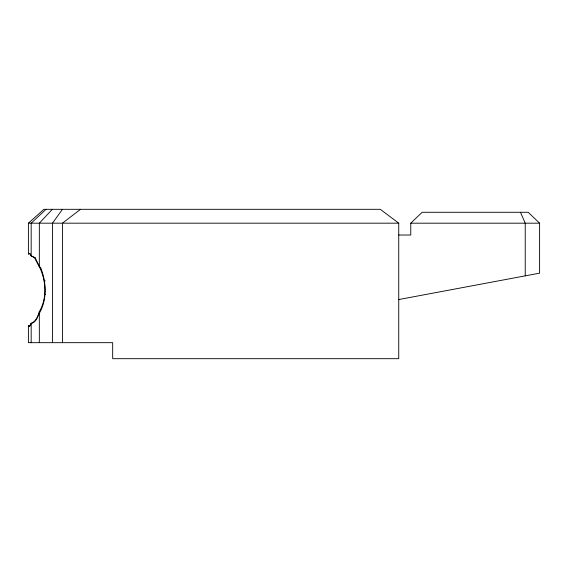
<?xml version="1.0" encoding="UTF-8"?>
<svg xmlns="http://www.w3.org/2000/svg" width="568" height="568" viewBox="0 0 568 568"><rect width="100%" height="100%" fill="white"/><g stroke="black" fill="none" stroke-linecap="round" stroke-linejoin="round"><path stroke-width="0.85" d="M35.244 257.865L31.169 255.742L30.203 253.91L29.138 253.349L28.4 254.017L28.4 223.181L43.899 209.315L380.297 209.315L398.743 223.181L398.743 358.685L112.677 358.685L112.677 342.667L28.4 342.667L28.4 325.585L29.138 326.401L30.203 325.712L31.169 323.483L31.843 323.462C36.948 321.509 37.502 315.851 40.101 311.91C47.116 298.484 46.249 282.069 40.889 268.202L39.334 266.257L35.01 257.602M28.4 254.017L29.792 253.683L31.169 256.005L34.449 257.602L40.072 268.202C46.171 281.785 47.094 298.548 39.334 311.633C38.02 316.206 36.118 321.516 31.169 323.171L29.792 325.989L28.734 326.117L28.4 325.585M62.466 209.315L52.469 223.181L52.469 342.667M52.334 209.315L39.334 223.181L39.334 267.173M398.743 235.024L410.763 235.024L410.763 223.189L422.166 212.283L528.197 212.283L539.6 223.189L539.6 273.173L398.743 299.542M46.036 209.315L31.169 223.181L31.169 255.742M80.493 209.315L62.466 223.181L62.466 342.667M28.4 223.181L398.743 223.181M410.763 223.189L539.6 223.189M44.347 280.904L45.341 280.904M44.915 294.472L45.376 294.472M520.451 212.283L525.23 223.189L525.23 275.863M39.334 311.633L39.334 342.667M31.169 323.483L31.169 342.667"/></g></svg>
